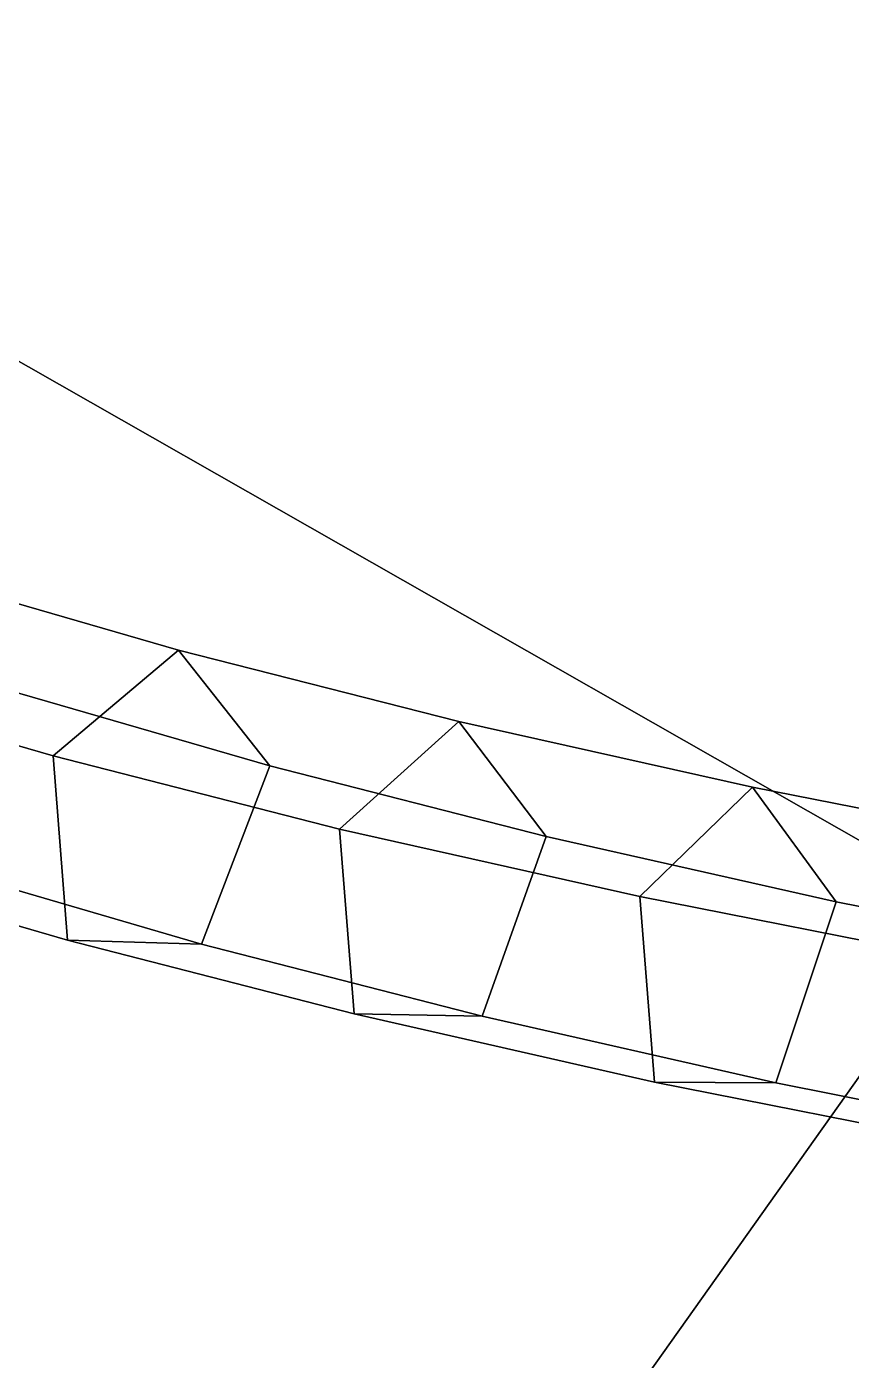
# Model space of a CAD drawing. Header units: metres. Extents: x -219 to 389, y -251 to 301.
# Drawn here: x -70 to -62.69, y 34.34 to 46.16 of the extents above; entities that cross this region are included whole.
import ezdxf

# ---------------------------------------------------------------- set-up
doc = ezdxf.new("R2010")
doc.units = ezdxf.units.M

msp = doc.modelspace()

# ---------------------------------------------------------------- linework, layer by layer
at = {"layer": 'Breeder_1Pdcel', "color": 3}
for points in [[(-68.6533, 40.6317, 502.89), (-71.01141, 41.3121, 505.4306), (-72.1739, 40.3921, 504.5991), (-69.7642, 39.6945, 502.0003)], [(-67.8449, 39.6062, 503.9849), (-70.1715, 40.28, 506.4882), (-71.01141, 41.3121, 505.4306), (-68.6533, 40.6317, 502.89)], [(-66.1698, 39.9988, 500.4593), (-68.6533, 40.6317, 502.89), (-69.7642, 39.6945, 502.0003), (-67.2259, 39.04532, 499.5135)], [(-65.3946, 38.9791, 501.5899), (-67.8449, 39.6062, 503.9849), (-68.6533, 40.6317, 502.89), (-66.1698, 39.9988, 500.4593)], [(-69.7642, 39.6945, 502.0003), (-72.1739, 40.3921, 504.5991), (-72.04574, 38.7612, 505.1572), (-69.6357, 38.05942, 502.5598)], [(-68.4485, 38.02551, 503.782), (-70.807, 38.7125, 506.3202), (-70.1715, 40.28, 506.4882), (-67.8449, 39.6062, 503.9849)], [(-63.5667, 39.4149, 498.1442), (-66.1698, 39.9988, 500.4593), (-67.2259, 39.04532, 499.5135), (-64.5652, 38.4461, 497.1448)], [(-62.8266, 38.4004, 499.3092), (-65.3946, 38.9791, 501.5899), (-66.1698, 39.9988, 500.4593), (-63.5667, 39.4149, 498.1442)], [(-67.2259, 39.04532, 499.5135), (-69.7642, 39.6945, 502.0003), (-69.6357, 38.05942, 502.5598), (-67.09711, 37.406, 500.0746)], [(-65.9644, 37.3858, 501.3535), (-68.4485, 38.02551, 503.782), (-67.8449, 39.6062, 503.9849), (-65.3946, 38.9791, 501.5899)], [(-60.8504, 38.8813, 495.9503), (-63.5667, 39.4149, 498.1442), (-64.5652, 38.4461, 497.1448), (-61.7884, 37.8984, 494.8999)], [(-60.1471, 37.8714, 497.148), (-62.8266, 38.4004, 499.3092), (-63.5667, 39.4149, 498.1442), (-60.8504, 38.8813, 495.9503)], [(-64.5652, 38.4461, 497.1448), (-67.2259, 39.04532, 499.5135), (-67.09711, 37.406, 500.0746), (-64.436, 36.8026, 497.7073)], [(-63.3608, 36.7952, 499.0407), (-65.9644, 37.3858, 501.3535), (-65.3946, 38.9791, 501.5899), (-62.8266, 38.4004, 499.3092)], [(-69.6357, 38.05942, 502.5598), (-72.04574, 38.7612, 505.1572), (-70.807, 38.7125, 506.3202), (-68.4485, 38.02551, 503.782)], [(-61.7884, 37.8984, 494.8999), (-64.5652, 38.4461, 497.1448), (-64.436, 36.8026, 497.7073), (-61.6589, 36.2507, 495.4638)], [(-60.644, 36.2549, 496.8491), (-63.3608, 36.7952, 499.0407), (-62.8266, 38.4004, 499.3092), (-60.1471, 37.8714, 497.148)], [(-67.09711, 37.406, 500.0746), (-69.6357, 38.05942, 502.5598), (-68.4485, 38.02551, 503.782), (-65.9644, 37.3858, 501.3535)], [(-64.436, 36.8026, 497.7073), (-67.09711, 37.406, 500.0746), (-65.9644, 37.3858, 501.3535), (-63.3608, 36.7952, 499.0407)], [(-61.6589, 36.2507, 495.4638), (-64.436, 36.8026, 497.7073), (-63.3608, 36.7952, 499.0407), (-60.644, 36.2549, 496.8491)]]:
    msp.add_3dface(points, dxfattribs=at)
at = {"layer": 'Breeder_Leaf', "color": 3}
for points in [[(-100.521, 52.5032, 297.9097), (-80.8844, 68.476, 303.2334), (-68.4569, 28.6295, 299.9807)], [(-100.521, 52.5032, 297.9097), (-68.4569, 28.6295, 299.9807), (-80.8844, 68.476, 303.2334)], [(-68.4569, 28.6295, 299.9807), (-80.8844, 68.476, 303.2334), (-48.9649, 56.1049, 300.7733)], [(-68.4569, 28.6295, 299.9807), (-48.9649, 56.1049, 300.7733), (-80.8844, 68.476, 303.2334)], [(-48.9649, 56.1049, 300.7733), (-42.8672, 9.06382, 299.6137), (-68.4569, 28.6295, 299.9807)], [(-48.9649, 56.1049, 300.7733), (-68.4569, 28.6295, 299.9807), (-42.8672, 9.06382, 299.6137)], [(-68.4569, 28.6295, 299.9807), (-109.5089, 31.3863, 311.3067), (-100.521, 52.5032, 297.9097)], [(-68.4569, 28.6295, 299.9807), (-100.521, 52.5032, 297.9097), (-109.5089, 31.3863, 311.3067)]]:
    msp.add_3dface(points, dxfattribs=at)
at = {"layer": 'Breeder_Stipule', "color": 3}
for points in [[(-40.7742, 22.1962, 193.8529), (-58.6097, 49.1737, 163.8677), (-73.305, 59.6893, 195.727)], [(-40.7742, 22.1962, 193.8529), (-73.305, 59.6893, 195.727), (-58.6097, 49.1737, 163.8677)], [(-73.305, 59.6893, 195.727), (-45.6419, 58.4791, 216.8646), (-40.7742, 22.1962, 193.8529)], [(-73.305, 59.6893, 195.727), (-40.7742, 22.1962, 193.8529), (-45.6419, 58.4791, 216.8646)], [(-70.505, 13.5152, 99.7083), (-95.1208, 57.4769, 132.7966), (-52.5765, 33.2177, 138.8431)], [(-70.505, 13.5152, 99.7083), (-52.5765, 33.2177, 138.8431), (-95.1208, 57.4769, 132.7966)], [(-70.505, 13.5152, 99.7083), (-63.6128, 20.2374, 50.9523), (-104.2402, 42.9456, 57.571)], [(-70.505, 13.5152, 99.7083), (-104.2402, 42.9456, 57.571), (-63.6128, 20.2374, 50.9523)]]:
    msp.add_3dface(points, dxfattribs=at)

doc.saveas('drawing.dxf')
